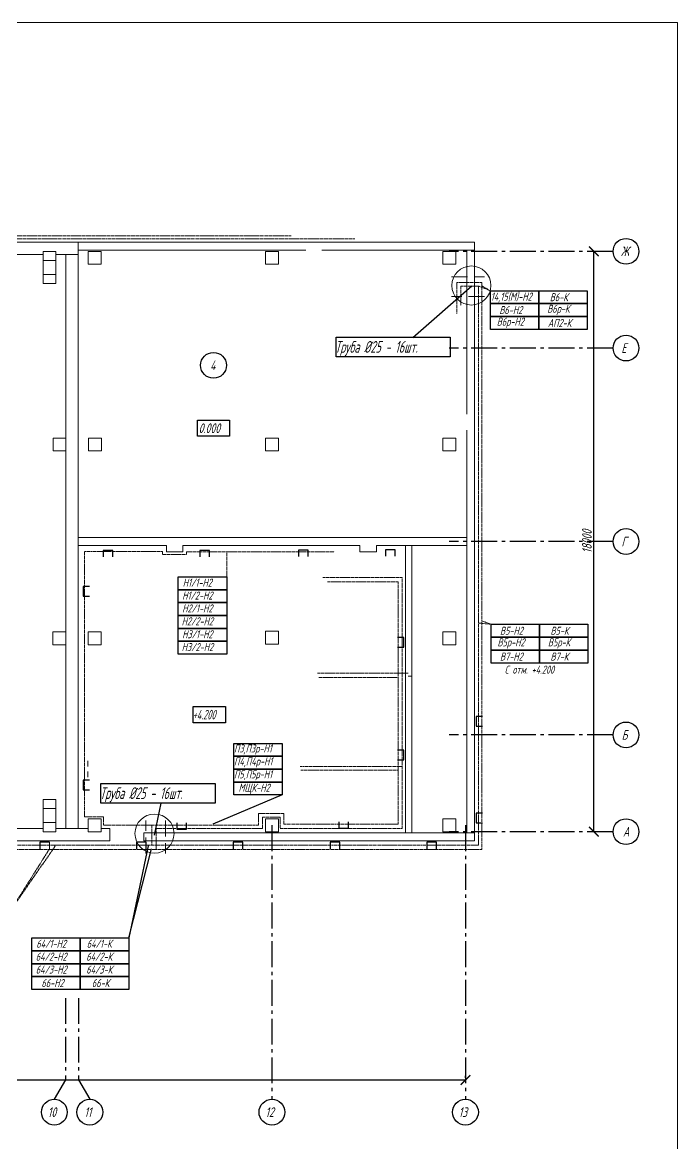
# Model space of a CAD drawing. Header units: millimetres. Extents: x -14296 to 10264, y -13087 to -5602.
# Drawn here: x -5383.7 to -5180.5, y -6937.4 to -6589.6 of the extents above; entities that cross this region are included whole.
import ezdxf

# ---------------------------------------------------------------- set-up
doc = ezdxf.new("R2010")
doc.units = ezdxf.units.MM
for name, pattern in [('CENTER2', [1.125, 0.75, -0.125, 0.125, -0.125]), ('gost5', [7, 5, -2, 0]), ('gost6', [12, 8, -1.5, 1, -1.5]), ('PHANTOM2', [1.25, 0.625, -0.125, 0.125, -0.125, 0.125, -0.125])]:
    doc.linetypes.add(name, pattern=pattern)
for name, color, linetype, lineweight in [('КаБель контрольный (Вновь)', 142, 'gost5', 15), ('КаБель силовой (Вновь)', 1, 'Continuous', 15), ('Линия выноска', 137, 'Continuous', 25), ('Осевая', 4, 'gost6', 25), ('Размерная', 4, 'Continuous', 25), ('Рамка толстая', 7, 'Continuous', 15), ('Рамка тонкая', 5, 'Continuous', 25), ('стена', 7, 'Continuous', 18), ('Строительный', 251, 'Continuous', 13), ('Текст', 7, 'Continuous', 20), ('Технологическое', 156, 'Continuous', 18), ('ЭлектрооБорудование (Вновь)', 160, 'Continuous', 15)]:
    doc.layers.add(name, color=color, linetype=linetype, lineweight=lineweight)
doc.styles.add('Simplex', font='simplex.shx', dxfattribs={"width": 0.7, "oblique": 15})

# ---------------------------------------------------------------- blocks, each defined once
blk = doc.blocks.new('_ArchTick')
at = {"color": 0, "const_width": 0.15}
blk.add_lwpolyline([(-0.5, -0.5), (0.5, 0.5)], dxfattribs=at)

msp = doc.modelspace()

# ---------------------------------------------------------------- linework, layer by layer
at = {"layer": 'КаБель контрольный (Вновь)', "color": 18, "linetype": 'PHANTOM2', "lineweight": 15, "true_color": 0x000000}
for p, q in [((-5241.27018, -6846.12886), (-5241.27018, -6670.28253)), ((-5342.20943, -6839.69944), (-5342.20943, -6846.12886)), ((-5342.20943, -6839.69944), (-5311.93435, -6839.69944)), ((-5755.50699, -6846.12886), (-5241.27018, -6846.12886))]:
    msp.add_line(p, q, dxfattribs=at)
at = {"layer": 'КаБель силовой (Вновь)', "color": 18, "linetype": 'gost5', "true_color": 0x000000}
for p, q in [((-5250.65444, -6668.56622), (-5240.40192, -6668.56622)), ((-5240.40192, -6674.64663), (-5250.65444, -6674.64663)), ((-5345.4184, -6847.40328), (-5345.4184, -6837.15076)), ((-5339.338, -6837.15076), (-5339.338, -6847.40328))]:
    msp.add_line(p, q, dxfattribs=at)
at = {"layer": 'КаБель силовой (Вновь)', "color": 18, "linetype": 'PHANTOM2', "lineweight": 15, "true_color": 0x000000}
for p, q in [((-5242.23127, -6844.85409), (-5242.23127, -6671.42696)), ((-5364.41897, -6836.01009), (-5364.41897, -6753.68755)), ((-5364.41897, -6753.68755), (-5340.31744, -6753.68755)), ((-5340.31744, -6753.68755), (-5340.31744, -6754.64993)), ((-5340.31744, -6754.64993), (-5332.80336, -6754.64993)), ((-5332.80336, -6754.64993), (-5332.80336, -6753.88815)), ((-5332.80336, -6753.88815), (-5287.02127, -6753.88815)), ((-5358.54298, -6836.01009), (-5364.41897, -6836.01009)), ((-5358.54298, -6838.61785), (-5358.54298, -6836.01009)), ((-5343.54625, -6838.61785), (-5358.54298, -6838.61785)), ((-5343.54625, -6838.61785), (-5343.54625, -6844.85409)), ((-5343.54625, -6838.61785), (-5312.01401, -6838.61785)), ((-5789.68062, -6844.85409), (-5242.23127, -6844.85409))]:
    msp.add_line(p, q, dxfattribs=at)
at = {"layer": 'Линия выноска', "color": 18, "linetype": 'PHANTOM2', "lineweight": 15, "true_color": 0x000000}
for p, q in [((-5238.57827, -6672.86259), (-5242.23127, -6671.42696)), ((-5238.57827, -6672.86259), (-5241.27018, -6671.36977)), ((-5320.35652, -6761.57604), (-5320.35652, -6754.12157)), ((-5242.07338, -6775.92087), (-5238.37496, -6776.32379)), ((-5241.02298, -6775.32343), (-5238.37496, -6776.32379)), ((-5386.66338, -6864.01553), (-5373.51922, -6845.07062)), ((-5386.66338, -6864.01553), (-5375.31732, -6845.98157))]:
    msp.add_line(p, q, dxfattribs=at)
at = {"layer": 'Линия выноска', "color": 18, "true_color": 0x000000}
for p, q in [((-5303.1746, -6829.24953), (-5324.67284, -6838.3315)), ((-5344.68481, -6844.9956), (-5350.75008, -6873.58607)), ((-5350.75008, -6873.58607), (-5343.68481, -6845.9956))]:
    msp.add_line(p, q, dxfattribs=at)
at = {"layer": 'Осевая', "color": 18, "true_color": 0x000000}
for p, q in [((-5200.51732, -6660.63815), (-5251.33732, -6660.63815)), ((-5200.51732, -6690.63815), (-5251.31732, -6690.63815)), ((-5200.51732, -6750.63815), (-5251.31732, -6750.63815)), ((-5200.51732, -6810.63815), (-5251.31732, -6810.63815)), ((-5306.31732, -6838.63815), (-5306.31732, -6923.63815)), ((-5246.31732, -6838.63815), (-5246.31732, -6923.63815)), ((-5200.51732, -6840.63815), (-5251.31732, -6840.63815)), ((-5370.31732, -6892.22692), (-5370.31732, -6917.63815)), ((-5366.31732, -6892.22692), (-5366.31732, -6917.63815)), ((-5370.31732, -6917.63815), (-5373.81732, -6923.63815)), ((-5366.31732, -6917.63815), (-5362.81732, -6923.63815))]:
    msp.add_line(p, q, dxfattribs=at)
at = {"layer": 'Размерная', "color": 18, "true_color": 0x000000}
for p, q in [((-5207.14232, -6660.63815), (-5207.76732, -6660.63815)), ((-5206.51732, -6840.63815), (-5206.51732, -6660.63815)), ((-5207.14232, -6840.63815), (-5207.76732, -6840.63815)), ((-5246.31732, -6917.01315), (-5246.31732, -6916.38815)), ((-5854.31732, -6917.63815), (-5246.31732, -6917.63815))]:
    msp.add_line(p, q, dxfattribs=at)
at = {"layer": 'Рамка толстая', "color": 18, "true_color": 0x000000}
for p, q in [((-5970.52727, -6589.63746), (-5180.52727, -6589.63746)), ((-5180.52727, -6589.63746), (-5180.52727, -7163.63746))]:
    msp.add_line(p, q, dxfattribs=at)
at = {"layer": 'Рамка толстая', "color": 18, "linetype": 'PHANTOM2', "lineweight": 15, "true_color": 0x000000}
for p, q in [((-5859.7268, -6655.846), (-5300.38032, -6655.846)), ((-5858.62334, -6656.80491), (-5280.66128, -6656.80491)), ((-5241.27018, -6670.28253), (-5248.96608, -6670.28253)), ((-5248.96608, -6670.28253), (-5248.96608, -6680.06799)), ((-5242.23127, -6671.42696), (-5247.7055, -6671.42696)), ((-5247.7055, -6671.42696), (-5247.7055, -6677.45247)), ((-5265.93138, -6761.75485), (-5290.66925, -6761.75485)), ((-5267.21918, -6763.19141), (-5289.17238, -6763.19141)), ((-5267.21918, -6838.30579), (-5267.21918, -6763.19141)), ((-5265.93138, -6839.64928), (-5265.93138, -6761.75485)), ((-5292.2057, -6791.44013), (-5265.91108, -6791.44013)), ((-5291.82839, -6792.80486), (-5267.21918, -6792.80486)), ((-5297.52885, -6820.38481), (-5265.93138, -6820.38481)), ((-5297.37422, -6821.54321), (-5267.21918, -6821.54321)), ((-5310.512, -6838.61785), (-5310.512, -6834.97919)), ((-5310.512, -6834.97919), (-5302.60335, -6834.97919)), ((-5309.26626, -6836.63815), (-5309.26626, -6836.11291)), ((-5309.26626, -6836.11291), (-5303.78105, -6836.11291)), ((-5303.78105, -6836.11291), (-5303.78105, -6839.64928)), ((-5302.60335, -6834.97919), (-5302.60335, -6838.30579)), ((-5312.01401, -6838.61785), (-5310.512, -6838.61785)), ((-5311.93435, -6839.69944), (-5309.26626, -6839.69944)), ((-5309.26626, -6839.69944), (-5309.26626, -6836.63815)), ((-5303.78105, -6839.64928), (-5265.93138, -6839.64928)), ((-5302.60335, -6838.30579), (-5267.21918, -6838.30579))]:
    msp.add_line(p, q, dxfattribs=at)
at = {"layer": 'Рамка тонкая', "color": 18, "true_color": 0x000000}
for p, q in [((-5244.33817, -6671.42551), (-5262.68065, -6687.4318)), ((-5238.57827, -6672.86259), (-5223.57827, -6672.86259)), ((-5238.57827, -6676.86259), (-5238.57827, -6672.86259)), ((-5223.57827, -6672.86259), (-5208.57827, -6672.86259)), ((-5223.57827, -6676.86259), (-5223.57827, -6672.86259)), ((-5223.57827, -6672.86259), (-5223.57827, -6676.86259)), ((-5208.57827, -6672.86259), (-5208.57827, -6676.86259)), ((-5238.57827, -6676.86259), (-5223.57827, -6676.86259)), ((-5238.57827, -6680.86259), (-5238.57827, -6676.86259)), ((-5223.57827, -6676.86259), (-5238.57827, -6676.86259)), ((-5223.57827, -6676.86259), (-5208.57827, -6676.86259)), ((-5223.57827, -6680.86259), (-5223.57827, -6676.86259)), ((-5208.57827, -6676.86259), (-5223.57827, -6676.86259)), ((-5223.57827, -6676.86259), (-5223.57827, -6680.86259)), ((-5208.57827, -6676.86259), (-5208.57827, -6680.86259)), ((-5238.57827, -6680.86259), (-5223.57827, -6680.86259)), ((-5238.57827, -6684.86259), (-5238.57827, -6680.86259)), ((-5223.57827, -6680.86259), (-5238.57827, -6680.86259)), ((-5223.57827, -6680.86259), (-5208.57827, -6680.86259)), ((-5223.57827, -6684.86259), (-5223.57827, -6680.86259)), ((-5208.57827, -6680.86259), (-5223.57827, -6680.86259)), ((-5223.57827, -6680.86259), (-5223.57827, -6684.86259)), ((-5208.57827, -6680.86259), (-5208.57827, -6684.86259)), ((-5223.57827, -6684.86259), (-5238.57827, -6684.86259)), ((-5208.57827, -6684.86259), (-5223.57827, -6684.86259)), ((-5286.41275, -6687.29273), (-5251.00519, -6687.29273)), ((-5286.41275, -6693.34823), (-5286.41275, -6687.29273)), ((-5251.00519, -6687.29273), (-5251.00519, -6693.34823)), ((-5251.00519, -6693.34823), (-5286.41275, -6693.34823)), ((-5329.45035, -6712.99327), (-5319.45035, -6712.99327)), ((-5329.45035, -6717.99327), (-5329.45035, -6712.99327)), ((-5319.45035, -6712.99327), (-5319.45035, -6717.99327)), ((-5319.45035, -6717.99327), (-5329.45035, -6717.99327)), ((-5335.35652, -6761.57604), (-5320.35652, -6761.57604)), ((-5335.35652, -6765.57604), (-5335.35652, -6761.57604)), ((-5320.35652, -6761.57604), (-5320.35652, -6765.57604)), ((-5335.35652, -6765.57604), (-5320.35652, -6765.57604)), ((-5335.35652, -6769.57604), (-5335.35652, -6765.57604)), ((-5320.35652, -6765.57604), (-5335.35652, -6765.57604)), ((-5320.35652, -6765.57604), (-5320.35652, -6769.57604)), ((-5320.35652, -6769.57604), (-5335.35652, -6769.57604)), ((-5335.35652, -6769.57604), (-5320.35652, -6769.57604)), ((-5335.35652, -6773.57604), (-5335.35652, -6769.57604)), ((-5320.35652, -6769.57604), (-5320.35652, -6773.57604)), ((-5335.35652, -6773.57604), (-5320.35652, -6773.57604)), ((-5335.35652, -6777.57604), (-5335.35652, -6773.57604)), ((-5320.35652, -6773.57604), (-5335.35652, -6773.57604)), ((-5320.35652, -6773.57604), (-5320.35652, -6777.57604)), ((-5238.37496, -6776.32379), (-5223.37496, -6776.32379)), ((-5238.37496, -6780.32379), (-5238.37496, -6776.32379)), ((-5223.37496, -6776.32379), (-5208.37496, -6776.32379)), ((-5223.37496, -6780.32379), (-5223.37496, -6776.32379)), ((-5223.37496, -6776.32379), (-5223.37496, -6780.32379)), ((-5208.37496, -6776.32379), (-5208.37496, -6780.32379)), ((-5335.35652, -6777.57604), (-5320.35652, -6777.57604)), ((-5335.35652, -6781.57604), (-5335.35652, -6777.57604)), ((-5320.35652, -6777.57604), (-5335.35652, -6777.57604)), ((-5320.35652, -6777.57604), (-5320.35652, -6781.57604)), ((-5238.37496, -6780.32379), (-5223.37496, -6780.32379)), ((-5238.37496, -6784.32379), (-5238.37496, -6780.32379)), ((-5223.37496, -6780.32379), (-5238.37496, -6780.32379)), ((-5223.37496, -6780.32379), (-5208.37496, -6780.32379)), ((-5223.37496, -6784.32379), (-5223.37496, -6780.32379)), ((-5223.37496, -6780.32379), (-5223.37496, -6784.32379)), ((-5208.37496, -6780.32379), (-5223.37496, -6780.32379)), ((-5208.37496, -6780.32379), (-5208.37496, -6784.32379)), ((-5335.35652, -6781.57604), (-5320.35652, -6781.57604)), ((-5335.35652, -6785.57604), (-5335.35652, -6781.57604)), ((-5320.35652, -6781.57604), (-5335.35652, -6781.57604)), ((-5320.35652, -6781.57604), (-5320.35652, -6785.57604)), ((-5238.37496, -6784.32379), (-5223.37496, -6784.32379)), ((-5238.37496, -6788.32379), (-5238.37496, -6784.32379)), ((-5223.37496, -6784.32379), (-5238.37496, -6784.32379)), ((-5223.37496, -6784.32379), (-5208.37496, -6784.32379)), ((-5223.37496, -6788.32379), (-5223.37496, -6784.32379)), ((-5223.37496, -6784.32379), (-5223.37496, -6788.32379)), ((-5208.37496, -6784.32379), (-5223.37496, -6784.32379)), ((-5208.37496, -6784.32379), (-5208.37496, -6788.32379)), ((-5320.35652, -6785.57604), (-5335.35652, -6785.57604)), ((-5223.37496, -6788.32379), (-5238.37496, -6788.32379)), ((-5208.37496, -6788.32379), (-5223.37496, -6788.32379)), ((-5330.75825, -6801.83999), (-5320.75825, -6801.83999)), ((-5330.75825, -6806.83999), (-5330.75825, -6801.83999)), ((-5320.75825, -6801.83999), (-5320.75825, -6806.83999)), ((-5320.75825, -6806.83999), (-5330.75825, -6806.83999)), ((-5318.1746, -6813.24953), (-5303.1746, -6813.24953)), ((-5318.1746, -6817.24953), (-5318.1746, -6813.24953)), ((-5303.1746, -6813.24953), (-5303.1746, -6817.24953)), ((-5318.1746, -6817.24953), (-5303.1746, -6817.24953)), ((-5318.1746, -6821.24953), (-5318.1746, -6817.24953)), ((-5303.1746, -6817.24953), (-5318.1746, -6817.24953)), ((-5303.1746, -6817.24953), (-5303.1746, -6821.24953)), ((-5318.1746, -6821.24953), (-5303.1746, -6821.24953)), ((-5318.1746, -6825.24953), (-5318.1746, -6821.24953)), ((-5303.1746, -6821.24953), (-5318.1746, -6821.24953)), ((-5303.1746, -6821.24953), (-5303.1746, -6825.24953)), ((-5359.34184, -6825.70986), (-5323.93429, -6825.70986)), ((-5359.34184, -6831.76536), (-5359.34184, -6825.70986)), ((-5323.93429, -6825.70986), (-5323.93429, -6831.76536)), ((-5318.1746, -6825.24953), (-5303.1746, -6825.24953)), ((-5318.1746, -6829.24953), (-5318.1746, -6825.24953)), ((-5303.1746, -6825.24953), (-5318.1746, -6825.24953)), ((-5303.1746, -6825.24953), (-5303.1746, -6829.24953)), ((-5303.1746, -6829.24953), (-5318.1746, -6829.24953)), ((-5323.93429, -6831.76536), (-5359.34184, -6831.76536)), ((-5342.77378, -6841.68844), (-5340.64353, -6831.76536)), ((-5380.75008, -6873.58607), (-5365.75008, -6873.58607)), ((-5380.75008, -6877.58607), (-5380.75008, -6873.58607)), ((-5365.75008, -6873.58607), (-5350.75008, -6873.58607)), ((-5365.75008, -6877.58607), (-5365.75008, -6873.58607)), ((-5365.75008, -6873.58607), (-5365.75008, -6877.58607)), ((-5350.75008, -6873.58607), (-5350.75008, -6877.58607)), ((-5365.75008, -6877.58607), (-5380.75008, -6877.58607)), ((-5380.75008, -6877.58607), (-5365.75008, -6877.58607)), ((-5380.75008, -6881.58607), (-5380.75008, -6877.58607)), ((-5350.75008, -6877.58607), (-5365.75008, -6877.58607)), ((-5365.75008, -6877.58607), (-5350.75008, -6877.58607)), ((-5365.75008, -6881.58607), (-5365.75008, -6877.58607)), ((-5365.75008, -6877.58607), (-5365.75008, -6881.58607)), ((-5350.75008, -6877.58607), (-5350.75008, -6881.58607)), ((-5365.75008, -6881.58607), (-5380.75008, -6881.58607)), ((-5380.75008, -6881.58607), (-5365.75008, -6881.58607)), ((-5380.75008, -6885.58607), (-5380.75008, -6881.58607)), ((-5350.75008, -6881.58607), (-5365.75008, -6881.58607)), ((-5365.75008, -6881.58607), (-5350.75008, -6881.58607)), ((-5365.75008, -6885.58607), (-5365.75008, -6881.58607)), ((-5365.75008, -6881.58607), (-5365.75008, -6885.58607)), ((-5350.75008, -6881.58607), (-5350.75008, -6885.58607)), ((-5380.75008, -6885.58607), (-5365.75008, -6885.58607)), ((-5380.75008, -6889.58607), (-5380.75008, -6885.58607)), ((-5365.75008, -6885.58607), (-5380.75008, -6885.58607)), ((-5365.75008, -6885.58607), (-5350.75008, -6885.58607)), ((-5365.75008, -6889.58607), (-5365.75008, -6885.58607)), ((-5365.75008, -6885.58607), (-5365.75008, -6889.58607)), ((-5350.75008, -6885.58607), (-5365.75008, -6885.58607)), ((-5350.75008, -6885.58607), (-5350.75008, -6889.58607)), ((-5365.75008, -6889.58607), (-5380.75008, -6889.58607)), ((-5350.75008, -6889.58607), (-5365.75008, -6889.58607))]:
    msp.add_line(p, q, dxfattribs=at)
at = {"layer": 'Рамка тонкая', "color": 18, "lineweight": 30, "true_color": 0x000000}
for p, q in [((-5355.71727, -6753.38815), (-5358.71727, -6753.38815)), ((-5358.71727, -6753.38815), (-5358.71727, -6755.38815)), ((-5355.71727, -6755.38815), (-5355.71727, -6753.38815)), ((-5325.71727, -6753.38815), (-5328.71727, -6753.38815)), ((-5328.71727, -6753.38815), (-5328.71727, -6755.38815)), ((-5325.71727, -6755.38815), (-5325.71727, -6753.38815)), ((-5295.1188, -6753.28884), (-5298.1188, -6753.28884)), ((-5298.1188, -6753.28884), (-5298.1188, -6755.28884)), ((-5295.1188, -6755.28884), (-5295.1188, -6753.28884)), ((-5268.15556, -6753.22182), (-5271.15556, -6753.22182)), ((-5271.15556, -6753.22182), (-5271.15556, -6755.22182)), ((-5268.15556, -6755.22182), (-5268.15556, -6753.22182)), ((-5362.9174, -6764.63815), (-5364.9174, -6764.63815)), ((-5364.9174, -6764.63815), (-5364.9174, -6767.63815)), ((-5364.9174, -6767.63815), (-5362.9174, -6767.63815)), ((-5265.41732, -6780.40051), (-5267.41732, -6780.40051)), ((-5265.41732, -6783.40051), (-5265.41732, -6780.40051)), ((-5267.41732, -6783.40051), (-5265.41732, -6783.40051)), ((-5241.01732, -6804.93815), (-5243.01732, -6804.93815)), ((-5243.01732, -6804.93815), (-5243.01732, -6807.93815)), ((-5243.01732, -6807.93815), (-5241.01732, -6807.93815)), ((-5265.41732, -6815.40051), (-5267.41732, -6815.40051)), ((-5265.41732, -6818.40051), (-5265.41732, -6815.40051)), ((-5267.41732, -6818.40051), (-5265.41732, -6818.40051)), ((-5362.9174, -6824.63815), (-5364.9174, -6824.63815)), ((-5364.9174, -6824.63815), (-5364.9174, -6827.63815)), ((-5364.9174, -6827.63815), (-5362.9174, -6827.63815)), ((-5241.01732, -6834.93815), (-5243.01732, -6834.93815)), ((-5243.01732, -6834.93815), (-5243.01732, -6837.93815)), ((-5335.83059, -6837.87988), (-5335.83059, -6839.87988)), ((-5335.83059, -6839.87988), (-5332.83059, -6839.87988)), ((-5332.83059, -6839.87988), (-5332.83059, -6837.87988)), ((-5285.61732, -6837.53815), (-5285.61732, -6839.53815)), ((-5285.61732, -6839.53815), (-5282.61732, -6839.53815)), ((-5282.61732, -6839.53815), (-5282.61732, -6837.53815)), ((-5243.01732, -6837.93815), (-5241.01732, -6837.93815)), ((-5375.31732, -6843.93815), (-5378.31732, -6843.93815)), ((-5378.31732, -6843.93815), (-5378.31732, -6845.93815)), ((-5345.31732, -6843.93815), (-5348.31732, -6843.93815)), ((-5348.31732, -6843.93815), (-5348.31732, -6845.93815)), ((-5345.31732, -6845.93815), (-5345.31732, -6843.93815)), ((-5315.31732, -6843.93815), (-5318.31732, -6843.93815)), ((-5318.31732, -6843.93815), (-5318.31732, -6845.93815)), ((-5315.31732, -6845.93815), (-5315.31732, -6843.93815)), ((-5285.31732, -6843.93815), (-5288.31732, -6843.93815)), ((-5288.31732, -6843.93815), (-5288.31732, -6845.93815)), ((-5285.31732, -6845.93815), (-5285.31732, -6843.93815)), ((-5255.31732, -6843.93815), (-5258.31732, -6843.93815)), ((-5258.31732, -6843.93815), (-5258.31732, -6845.93815)), ((-5255.31732, -6845.93815), (-5255.31732, -6843.93815))]:
    msp.add_line(p, q, dxfattribs=at)
at = {"layer": 'Рамка тонкая', "color": 18, "true_color": 0x000000}
for centre in [(-5196.51732, -6660.63815), (-5196.51732, -6690.63815), (-5324.45035, -6695.99327), (-5196.51732, -6750.63815), (-5196.51732, -6810.63815), (-5196.51732, -6840.63815), (-5373.81732, -6927.63815), (-5362.81732, -6927.63815), (-5306.31732, -6927.63815), (-5246.31732, -6927.63815)]:
    msp.add_circle(centre, 4, dxfattribs=at)
at = {"layer": 'стена', "color": 18, "true_color": 0x000000}
msp.add_line((-5243.51732, -6839.63815), (-5243.51732, -6832.50728), dxfattribs=at)
at = {"layer": 'Строительный', "color": 18, "ltscale": 100, "true_color": 0x000000}
for p, q in [((-5243.51718, -6657.83815), (-5395.01732, -6657.83815)), ((-5366.41732, -6744.38815), (-5366.41732, -6657.83815)), ((-5243.51732, -6843.43815), (-5243.51732, -6657.83815)), ((-5377.31732, -6661.63815), (-5395.01732, -6661.63815)), ((-5366.31732, -6661.63815), (-5373.31732, -6661.63815)), ((-5370.21732, -6744.38815), (-5370.21732, -6661.63815)), ((-5295.81549, -6660.23815), (-5366.31732, -6660.23815)), ((-5304.31732, -6660.63815), (-5308.31732, -6660.63815)), ((-5308.31732, -6660.63815), (-5308.31732, -6664.63815)), ((-5304.31732, -6664.63815), (-5304.31732, -6660.63815)), ((-5243.51718, -6660.23815), (-5290.81914, -6660.23815)), ((-5249.31732, -6660.63815), (-5253.31732, -6660.63815)), ((-5253.31732, -6660.63815), (-5253.31732, -6664.63815)), ((-5249.31732, -6664.63815), (-5249.31732, -6660.63815)), ((-5245.91732, -6711.14015), (-5245.91732, -6660.23815)), ((-5308.31732, -6664.63815), (-5304.31732, -6664.63815)), ((-5253.31732, -6664.63815), (-5249.31732, -6664.63815)), ((-5245.91732, -6841.03815), (-5245.91732, -6716.13615)), ((-5304.31732, -6718.54079), (-5308.31732, -6718.54079)), ((-5308.31732, -6718.54079), (-5308.31732, -6722.54079)), ((-5304.31732, -6722.54079), (-5304.31732, -6718.54079)), ((-5249.31732, -6718.54079), (-5253.31732, -6718.54079)), ((-5253.31732, -6718.54079), (-5253.31732, -6722.54079)), ((-5249.31732, -6722.54079), (-5249.31732, -6718.54079)), ((-5308.31732, -6722.54079), (-5304.31732, -6722.54079)), ((-5253.31732, -6722.54079), (-5249.31732, -6722.54079)), ((-5370.21732, -6839.63815), (-5370.21732, -6744.38815)), ((-5366.41732, -6839.63815), (-5366.41732, -6744.38815)), ((-5366.41732, -6749.38815), (-5245.91732, -6749.38815)), ((-5339.02292, -6751.88815), (-5366.41732, -6751.88815)), ((-5366.31732, -6751.88815), (-5339.02292, -6751.88815)), ((-5339.02292, -6751.88815), (-5339.02292, -6753.88815)), ((-5279.02292, -6751.88815), (-5333.92292, -6751.88815)), ((-5333.92292, -6751.88815), (-5279.02292, -6751.88815)), ((-5333.92292, -6753.88815), (-5333.92292, -6751.88815)), ((-5279.02292, -6751.88815), (-5279.02292, -6753.88815)), ((-5273.92292, -6751.88815), (-5245.91732, -6751.88815)), ((-5273.92292, -6753.88815), (-5273.92292, -6751.88815)), ((-5264.91732, -6841.03815), (-5264.91732, -6751.88815)), ((-5262.91732, -6751.88815), (-5262.91732, -6841.03815)), ((-5339.02292, -6753.88815), (-5333.92292, -6753.88815)), ((-5279.02292, -6753.88815), (-5273.92292, -6753.88815)), ((-5370.21732, -6778.63815), (-5374.31732, -6778.63815)), ((-5374.31732, -6778.63815), (-5374.31732, -6782.63815)), ((-5359.31732, -6778.63815), (-5363.31732, -6778.63815)), ((-5363.31732, -6778.63815), (-5363.31732, -6782.63815)), ((-5359.31732, -6782.63815), (-5359.31732, -6778.63815)), ((-5304.31732, -6778.48595), (-5308.31732, -6778.48595)), ((-5308.31732, -6778.48595), (-5308.31732, -6782.48595)), ((-5304.31732, -6782.48595), (-5304.31732, -6778.48595)), ((-5249.31732, -6778.63815), (-5253.31732, -6778.63815)), ((-5253.31732, -6778.63815), (-5253.31732, -6782.63815)), ((-5249.31732, -6782.63815), (-5249.31732, -6778.63815)), ((-5374.31732, -6782.63815), (-5370.21732, -6782.63815)), ((-5363.31732, -6782.63815), (-5359.31732, -6782.63815)), ((-5308.31732, -6782.48595), (-5304.31732, -6782.48595)), ((-5253.31732, -6782.63815), (-5249.31732, -6782.63815)), ((-5373.31732, -6830.63815), (-5377.31732, -6830.63815)), ((-5377.31732, -6830.63815), (-5377.31732, -6840.63815)), ((-5373.31732, -6840.63815), (-5373.31732, -6830.63815)), ((-5377.31732, -6833.46398), (-5373.31732, -6833.46398)), ((-5377.31732, -6839.63815), (-5396.47159, -6839.63815)), ((-5377.31732, -6837.81232), (-5373.31732, -6837.81232)), ((-5363.31732, -6839.63815), (-5373.31732, -6839.63815)), ((-5359.31732, -6836.63815), (-5363.31732, -6836.63815)), ((-5363.31732, -6836.63815), (-5363.31732, -6840.63815)), ((-5359.31732, -6840.63815), (-5359.31732, -6836.63815)), ((-5356.61732, -6839.63815), (-5359.31732, -6839.63815)), ((-5356.61732, -6843.43815), (-5356.61732, -6839.63815)), ((-5304.31732, -6836.63815), (-5308.31732, -6836.63815)), ((-5308.31732, -6836.63815), (-5308.31732, -6840.63815)), ((-5304.31732, -6840.63815), (-5304.31732, -6836.63815)), ((-5249.31732, -6836.63815), (-5253.31732, -6836.63815)), ((-5253.31732, -6836.63815), (-5253.31732, -6840.63815)), ((-5249.31732, -6840.63815), (-5249.31732, -6836.63815)), ((-5356.61732, -6843.43815), (-5396.46413, -6843.43815)), ((-5377.31732, -6840.63815), (-5373.31732, -6840.63815)), ((-5363.31732, -6840.63815), (-5359.31732, -6840.63815)), ((-5243.51732, -6841.03815), (-5346.01732, -6841.03815)), ((-5346.01732, -6843.43815), (-5346.01732, -6841.03815)), ((-5243.51732, -6843.43815), (-5346.01732, -6843.43815)), ((-5308.31732, -6840.63815), (-5304.31732, -6840.63815)), ((-5253.31732, -6840.63815), (-5249.31732, -6840.63815))]:
    msp.add_line(p, q, dxfattribs=at)
at = {"layer": 'Строительный', "color": 18, "true_color": 0x000000}
for p, q in [((-5373.31732, -6660.63815), (-5377.31732, -6660.63815)), ((-5377.31732, -6660.63815), (-5377.31732, -6670.63815)), ((-5373.31732, -6670.63815), (-5373.31732, -6660.63815)), ((-5359.31732, -6660.63815), (-5363.31732, -6660.63815)), ((-5363.31732, -6660.63815), (-5363.31732, -6664.63815)), ((-5359.31732, -6664.63815), (-5359.31732, -6660.63815)), ((-5377.31732, -6663.46398), (-5373.31732, -6663.46398)), ((-5363.31732, -6664.63815), (-5359.31732, -6664.63815)), ((-5377.31732, -6667.81232), (-5373.31732, -6667.81232)), ((-5377.31732, -6670.63815), (-5373.31732, -6670.63815)), ((-5374.21732, -6722.54888), (-5374.21732, -6718.54888)), ((-5374.21732, -6718.54888), (-5370.21732, -6718.54888)), ((-5370.21732, -6718.54888), (-5370.21732, -6722.54888)), ((-5359.21946, -6718.54079), (-5363.21946, -6718.54079)), ((-5363.21946, -6718.54079), (-5363.21946, -6722.54079)), ((-5359.21946, -6722.54079), (-5359.21946, -6718.54079)), ((-5370.21732, -6722.54888), (-5374.21732, -6722.54888)), ((-5363.21946, -6722.54079), (-5359.21946, -6722.54079))]:
    msp.add_line(p, q, dxfattribs=at)
at = {"layer": 'Технологическое', "color": 18, "ltscale": 10, "true_color": 0x000000}
for p, q in [((-5262.91732, -6757.48822), (-5262.91732, -6770.48822)), ((-5265.91108, -6791.44013), (-5264.11732, -6791.44013)), ((-5264.11732, -6792.44013), (-5262.91732, -6792.44013)), ((-5262.91732, -6792.44013), (-5262.91732, -6809.44013))]:
    msp.add_line(p, q, dxfattribs=at)
at = {"layer": 'Технологическое', "color": 18, "true_color": 0x000000}
for p, q in [((-5363.41732, -6818.67547), (-5363.41732, -6820.38623)), ((-5363.41732, -6822.0202), (-5363.41732, -6823.73096))]:
    msp.add_line(p, q, dxfattribs=at)
at = {"layer": 'ЭлектрооБорудование (Вновь)', "color": 18, "linetype": 'CENTER2', "lineweight": 15, "true_color": 0x000000}
msp.add_line((-5375.31732, -6843.93815), (-5375.31732, -6845.98157), dxfattribs=at)
at = {"layer": 'ЭлектрооБорудование (Вновь)', "color": 18, "true_color": 0x000000}
for centre in [(-5244.47324, -6671.2326), (-5342.75203, -6841.22208)]:
    msp.add_circle(centre, 6.0555, dxfattribs=at)

# ---------------------------------------------------------------- block references
at = {"layer": 'Размерная', "color": 18, "true_color": 0x000000, "xscale": 3, "yscale": 3, "zscale": 3}
for p, rotation in [((-5206.51732, -6660.63815), 90), ((-5206.51732, -6840.63815), 270)]:
    msp.add_blockref('_ArchTick', p, dxfattribs=dict(at, rotation=rotation))
msp.add_blockref('_ArchTick', (-5246.31732, -6917.63815), dxfattribs=at)

# ---------------------------------------------------------------- texts
at = {"layer": 'Размерная', "color": 18, "true_color": 0x000000, "insert": (-5208.64232, -6750.63815), "char_height": 3, "attachment_point": 5, "rotation": 90, "style": 'Simplex'}
msp.add_mtext('18000', dxfattribs=at)
at = {"layer": 'Текст', "color": 18, "linetype": 'PHANTOM2', "lineweight": 15, "true_color": 0x000000, "style": 'Simplex', "oblique": 15}
for s, height, width, p in [('Ж', 3, 0.7, (-5198.11924, -6662.13815)), ('14,15(М)-Н2', 2.5, 0.6, (-5238.49227, -6675.93402)), ('В6-К', 2.5, 0.7, (-5220.16321, -6676.11259)), ('В6-Н2', 2.5, 0.7, (-5235.80774, -6680.11259)), ('В6р-К', 2.5, 0.7, (-5220.95487, -6679.69593)), ('В6р-Н2', 2.5, 0.7, (-5236.59941, -6683.69593)), ('АП2-К', 2.5, 0.7, (-5220.78821, -6684.11259)), ('Труба Ø25 - 16шт.', 3.6333007, 0.6, (-5286.78383, -6692.08657)), ('Е', 3, 0.7, (-5197.96924, -6692.13815)), ('4', 3, 0.7, (-5325.48625, -6697.49327)), ('0.000', 3, 0.7, (-5329.05228, -6716.99327)), ('Г', 3, 0.7, (-5197.91924, -6752.13815)), ('Н1/1-Н2', 2.5, 0.7, (-5334.00266, -6764.64747)), ('Н1/2-Н2', 2.5, 0.7, (-5334.16933, -6768.64747)), ('Н2/1-Н2', 2.5, 0.7, (-5334.16933, -6772.64747)), ('Н2/2-Н2', 2.5, 0.7, (-5334.336, -6776.64747)), ('В5-Н2', 2.5, 0.7, (-5235.60443, -6779.57379)), ('В5-К', 2.5, 0.7, (-5219.95989, -6779.57379)), ('Н3/1-Н2', 2.5, 0.7, (-5334.16933, -6780.64747)), ('В5р-Н2', 2.5, 0.7, (-5236.3961, -6783.15712)), ('В5р-К', 2.5, 0.7, (-5220.75156, -6783.15712)), ('Н3/2-Н2', 2.5, 0.7, (-5334.336, -6784.64747)), ('В7-Н2', 2.5, 0.7, (-5235.60443, -6787.57379)), ('В7-К', 2.5, 0.7, (-5219.95989, -6787.57379)), ('С отм. +4.200', 2.5, 0.7, (-5234.14251, -6791.62264)), ('+4.200', 3, 0.6, (-5330.9273, -6805.83999)), ('Б', 3, 0.7, (-5197.86924, -6812.13815)), ('П3,П3р-Н1', 2.5, 0.7, (-5318.09287, -6816.08286)), ('П4,П4р-Н1', 2.5, 0.7, (-5318.09287, -6820.08286)), ('П5,П5р-Н1', 2.5, 0.7, (-5318.09287, -6824.08286)), ('МЩК-Н2', 2.5, 0.7, (-5316.69574, -6828.26144)), ('Труба Ø25 - 16шт.', 3.6333007, 0.6, (-5359.71293, -6830.5037)), ('А', 3, 0.7, (-5197.46732, -6842.13815)), ('64/1-Н2', 2.5, 0.7, (-5379.4024, -6876.6575)), ('64/1-К', 2.5, 0.7, (-5363.75786, -6876.6575)), ('64/2-Н2', 2.5, 0.7, (-5379.56907, -6880.6575)), ('64/2-К', 2.5, 0.7, (-5363.92453, -6880.6575)), ('64/3-Н2', 2.5, 0.7, (-5379.56907, -6884.6575)), ('64/3-К', 2.5, 0.7, (-5363.92453, -6884.6575)), ('66-Н2', 2.5, 0.7, (-5377.81907, -6888.83607)), ('66-К', 2.5, 0.7, (-5362.17453, -6888.83607)), ('10', 3, 0.7, (-5375.84268, -6929.13815)), ('11', 3, 0.7, (-5364.51924, -6929.13815)), ('12', 3, 0.7, (-5308.34268, -6929.13815)), ('13', 3, 0.7, (-5248.41924, -6929.13815))]:
    msp.add_text(s, height=height, dxfattribs=dict(at, width=width)).set_placement(p)

doc.saveas('drawing.dxf')
